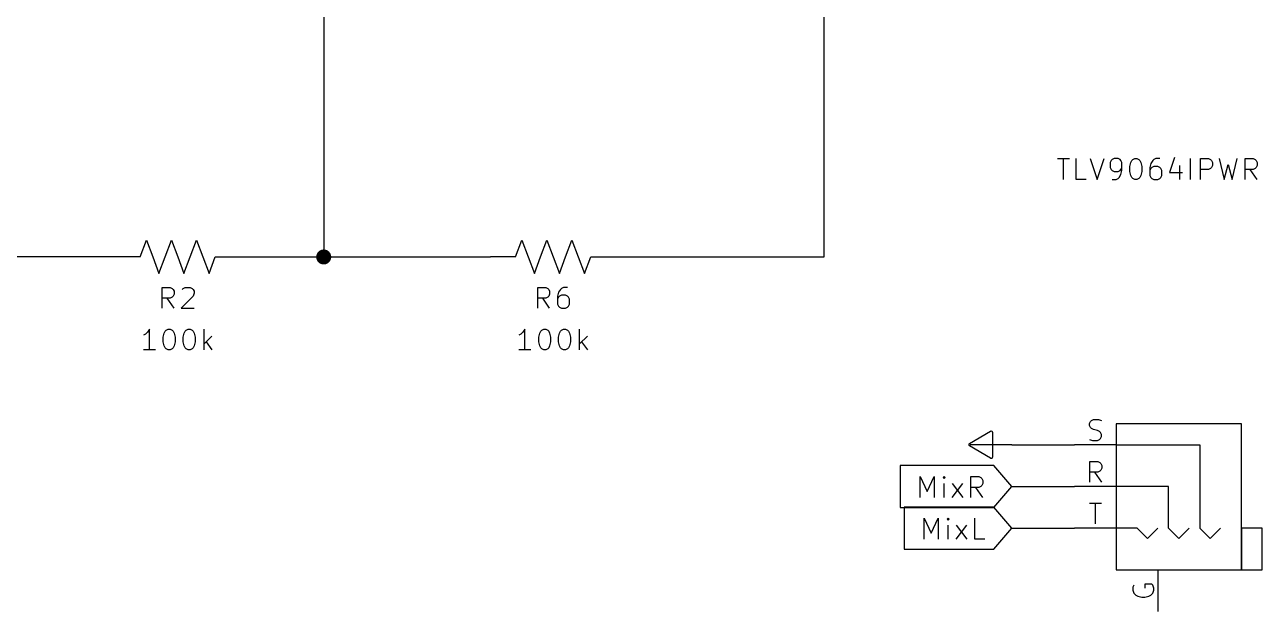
# Model space of a CAD drawing. Extents: x 0.4 to 11.3, y -7.9 to -0.4.
# Drawn here: x 3.933 to 6.9, y -4.442 to -3.043 of the extents above; entities that cross this region are included whole.
import ezdxf

# ---------------------------------------------------------------- set-up
doc = ezdxf.new("R2010")
doc.units = 0
doc.header["$MEASUREMENT"] = 0
for name, color, linetype in [('BLUE3', 171, 'CONTINUOUS'), ('CYAN2', 4, 'CONTINUOUS'), ('GREEN3', 91, 'CONTINUOUS'), ('LYELLOW', 51, 'CONTINUOUS'), ('RED2', 1, 'CONTINUOUS'), ('RED3', 11, 'CONTINUOUS')]:
    doc.layers.add(name, color=color, linetype=linetype)

msp = doc.modelspace()

# ---------------------------------------------------------------- linework, layer by layer
at = {"layer": 'BLUE3', "linetype": 'CONTINUOUS'}
for p, q in [((6.40899, -3.36395), (6.43756, -3.36395)), ((6.42328, -3.41395), (6.42328, -3.36395)), ((6.45422, -3.41395), (6.45422, -3.36395)), ((6.48756, -3.36395), (6.50422, -3.41395)), ((6.50422, -3.41395), (6.52089, -3.36395)), ((6.53756, -3.36872), (6.53518, -3.37348)), ((6.53518, -3.37348), (6.53518, -3.38538)), ((6.53994, -3.36633), (6.53756, -3.36872)), ((6.5447, -3.36395), (6.53994, -3.36633)), ((6.55423, -3.36395), (6.5447, -3.36395)), ((6.55899, -3.36633), (6.55423, -3.36395)), ((6.56137, -3.36872), (6.55899, -3.36633)), ((6.56375, -3.37348), (6.56137, -3.36872)), ((6.56375, -3.39252), (6.56375, -3.37348)), ((6.5828, -3.383), (6.58518, -3.37348)), ((6.58518, -3.37348), (6.58756, -3.36872)), ((6.58756, -3.36872), (6.58994, -3.36633)), ((6.58994, -3.36633), (6.5947, -3.36395)), ((6.5947, -3.36395), (6.59946, -3.36395)), ((6.59946, -3.36395), (6.60422, -3.36633)), ((6.60422, -3.36633), (6.60661, -3.36872)), ((6.60661, -3.36872), (6.60899, -3.37348)), ((6.60899, -3.37348), (6.61137, -3.383)), ((6.6328, -3.37586), (6.63042, -3.38538)), ((6.63756, -3.36872), (6.6328, -3.37586)), ((6.63994, -3.36633), (6.63756, -3.36872)), ((6.6447, -3.36395), (6.63994, -3.36633)), ((6.65422, -3.36395), (6.6447, -3.36395)), ((6.68994, -3.36157), (6.67804, -3.39729)), ((6.70184, -3.38062), (6.70184, -3.41395)), ((6.72803, -3.41395), (6.72803, -3.36395)), ((6.75184, -3.41395), (6.75184, -3.36395)), ((6.75184, -3.36395), (6.77089, -3.36395)), ((6.77089, -3.36395), (6.77565, -3.36633)), ((6.77565, -3.36633), (6.77804, -3.36872)), ((6.77804, -3.36872), (6.78041, -3.37348)), ((6.78041, -3.38062), (6.77804, -3.38538)), ((6.78041, -3.37348), (6.78041, -3.38062)), ((6.79708, -3.36395), (6.80899, -3.41395)), ((6.80899, -3.41395), (6.81851, -3.37824)), ((6.81851, -3.37824), (6.82804, -3.41395)), ((6.82804, -3.41395), (6.83994, -3.36395)), ((6.85898, -3.41395), (6.85898, -3.36395)), ((6.85898, -3.36395), (6.87803, -3.36395)), ((6.87803, -3.36395), (6.8828, -3.36633)), ((6.8828, -3.36633), (6.88518, -3.36872)), ((6.88518, -3.36872), (6.88756, -3.37348)), ((6.88756, -3.38062), (6.88518, -3.38538)), ((6.88756, -3.37348), (6.88756, -3.38062)), ((6.53518, -3.38538), (6.53756, -3.39015)), ((6.53756, -3.39015), (6.53994, -3.39252)), ((6.53994, -3.39252), (6.5447, -3.39491)), ((6.5447, -3.39491), (6.55423, -3.39491)), ((6.54946, -3.41395), (6.55423, -3.41157)), ((6.55423, -3.39491), (6.55899, -3.39252)), ((6.55423, -3.41157), (6.55661, -3.40919)), ((6.55661, -3.40919), (6.56137, -3.40205)), ((6.55899, -3.39252), (6.56137, -3.39015)), ((6.56137, -3.39015), (6.56375, -3.38538)), ((6.56137, -3.40205), (6.56375, -3.39252)), ((6.5828, -3.39491), (6.5828, -3.383)), ((6.58518, -3.40443), (6.5828, -3.39491)), ((6.58756, -3.40919), (6.58518, -3.40443)), ((6.58994, -3.41157), (6.58756, -3.40919)), ((6.5947, -3.41395), (6.58994, -3.41157)), ((6.60422, -3.41157), (6.59946, -3.41395)), ((6.60661, -3.40919), (6.60422, -3.41157)), ((6.60899, -3.40443), (6.60661, -3.40919)), ((6.61137, -3.39491), (6.60899, -3.40443)), ((6.61137, -3.383), (6.61137, -3.39491)), ((6.63042, -3.38538), (6.63042, -3.40443)), ((6.6328, -3.38776), (6.63042, -3.39252)), ((6.63042, -3.40443), (6.6328, -3.40919)), ((6.63518, -3.38538), (6.6328, -3.38776)), ((6.6328, -3.40919), (6.63518, -3.41157)), ((6.63994, -3.383), (6.63518, -3.38538)), ((6.63518, -3.41157), (6.63994, -3.41395)), ((6.64946, -3.383), (6.63994, -3.383)), ((6.65422, -3.38538), (6.64946, -3.383)), ((6.64946, -3.41395), (6.65422, -3.41157)), ((6.65661, -3.38776), (6.65422, -3.38538)), ((6.65422, -3.41157), (6.65661, -3.40919)), ((6.65899, -3.39252), (6.65661, -3.38776)), ((6.65661, -3.40919), (6.65899, -3.40443)), ((6.65899, -3.40443), (6.65899, -3.39252)), ((6.67804, -3.39729), (6.70898, -3.39729)), ((6.77089, -3.39015), (6.75184, -3.39015)), ((6.77565, -3.38776), (6.77089, -3.39015)), ((6.77804, -3.38538), (6.77565, -3.38776)), ((6.87803, -3.39015), (6.85898, -3.39015)), ((6.88756, -3.41395), (6.87089, -3.39015)), ((6.8828, -3.38776), (6.87803, -3.39015)), ((6.88518, -3.38538), (6.8828, -3.38776)), ((6.47804, -3.41395), (6.45422, -3.41395)), ((6.53994, -3.41395), (6.54946, -3.41395)), ((6.59946, -3.41395), (6.5947, -3.41395)), ((6.63994, -3.41395), (6.64946, -3.41395))]:
    msp.add_line(p, q, dxfattribs=at)
at = {"layer": 'CYAN2', "linetype": 'CONTINUOUS'}
for p, q in [((4.26309, -3.7228), (4.26309, -3.6728)), ((4.26309, -3.6728), (4.28214, -3.6728)), ((4.28214, -3.6728), (4.2869, -3.67519)), ((4.2869, -3.67519), (4.28928, -3.67757)), ((4.28928, -3.67757), (4.29166, -3.68233)), ((4.31071, -3.67757), (4.31309, -3.67519)), ((4.31309, -3.67519), (4.31785, -3.6728)), ((4.31785, -3.6728), (4.32976, -3.6728)), ((4.32976, -3.6728), (4.33452, -3.67519)), ((4.33452, -3.67519), (4.3369, -3.67757)), ((4.3369, -3.67757), (4.33928, -3.68233)), ((5.16309, -3.7228), (5.16309, -3.6728)), ((5.16309, -3.6728), (5.18214, -3.6728)), ((5.18214, -3.6728), (5.1869, -3.67519)), ((5.1869, -3.67519), (5.18928, -3.67757)), ((5.18928, -3.67757), (5.19166, -3.68233)), ((5.21785, -3.67757), (5.21309, -3.68471)), ((5.22024, -3.67519), (5.21785, -3.67757)), ((5.225, -3.6728), (5.22024, -3.67519)), ((5.23452, -3.6728), (5.225, -3.6728)), ((4.28214, -3.699), (4.26309, -3.699)), ((4.29166, -3.7228), (4.275, -3.699)), ((4.2869, -3.69661), (4.28214, -3.699)), ((4.28928, -3.69423), (4.2869, -3.69661)), ((4.29166, -3.68947), (4.28928, -3.69423)), ((4.29166, -3.68233), (4.29166, -3.68947)), ((4.3369, -3.69423), (4.30833, -3.7228)), ((4.33928, -3.68709), (4.3369, -3.69423)), ((4.33928, -3.68233), (4.33928, -3.68709)), ((5.18214, -3.699), (5.16309, -3.699)), ((5.19166, -3.7228), (5.175, -3.699)), ((5.1869, -3.69661), (5.18214, -3.699)), ((5.18928, -3.69423), (5.1869, -3.69661)), ((5.19166, -3.68947), (5.18928, -3.69423)), ((5.19166, -3.68233), (5.19166, -3.68947)), ((5.21309, -3.68471), (5.21071, -3.69423)), ((5.21071, -3.69423), (5.21071, -3.71328)), ((5.21309, -3.69661), (5.21071, -3.70137)), ((5.21547, -3.69423), (5.21309, -3.69661)), ((5.22024, -3.69185), (5.21547, -3.69423)), ((5.22976, -3.69185), (5.22024, -3.69185)), ((5.23452, -3.69423), (5.22976, -3.69185)), ((5.2369, -3.69661), (5.23452, -3.69423)), ((5.23928, -3.70137), (5.2369, -3.69661)), ((5.23928, -3.71328), (5.23928, -3.70137)), ((4.30833, -3.7228), (4.33928, -3.7228)), ((5.21071, -3.71328), (5.21309, -3.71804)), ((5.21309, -3.71804), (5.21547, -3.72043)), ((5.21547, -3.72043), (5.22024, -3.7228)), ((5.22024, -3.7228), (5.22976, -3.7228)), ((5.22976, -3.7228), (5.23452, -3.72043)), ((5.23452, -3.72043), (5.2369, -3.71804)), ((5.2369, -3.71804), (5.23928, -3.71328)), ((4.22262, -3.78471), (4.21786, -3.78709)), ((4.22738, -3.77995), (4.22262, -3.78471)), ((4.23214, -3.7728), (4.22738, -3.77995)), ((4.23214, -3.8228), (4.23214, -3.7728)), ((4.26548, -3.79185), (4.26785, -3.78233)), ((4.26548, -3.80376), (4.26548, -3.79185)), ((4.26785, -3.78233), (4.27024, -3.77757)), ((4.27024, -3.77757), (4.27262, -3.77519)), ((4.27262, -3.77519), (4.27738, -3.7728)), ((4.27738, -3.7728), (4.28214, -3.7728)), ((4.28214, -3.7728), (4.2869, -3.77519)), ((4.2869, -3.77519), (4.28928, -3.77757)), ((4.28928, -3.77757), (4.29167, -3.78233)), ((4.29167, -3.78233), (4.29405, -3.79185)), ((4.29405, -3.79185), (4.29405, -3.80376)), ((4.31309, -3.79185), (4.31547, -3.78233)), ((4.31309, -3.80376), (4.31309, -3.79185)), ((4.31547, -3.78233), (4.31785, -3.77757)), ((4.31785, -3.77757), (4.32024, -3.77519)), ((4.32024, -3.77519), (4.325, -3.7728)), ((4.325, -3.7728), (4.32976, -3.7728)), ((4.32976, -3.7728), (4.33452, -3.77519)), ((4.33452, -3.77519), (4.3369, -3.77757)), ((4.3369, -3.77757), (4.33928, -3.78233)), ((4.33928, -3.78233), (4.34167, -3.79185)), ((4.34167, -3.79185), (4.34167, -3.80376)), ((4.36309, -3.8228), (4.36309, -3.7728)), ((4.38214, -3.78947), (4.36309, -3.80852)), ((5.12262, -3.78471), (5.11786, -3.78709)), ((5.12738, -3.77995), (5.12262, -3.78471)), ((5.13214, -3.7728), (5.12738, -3.77995)), ((5.13214, -3.8228), (5.13214, -3.7728)), ((5.16548, -3.79185), (5.16785, -3.78233)), ((5.16548, -3.80376), (5.16548, -3.79185)), ((5.16785, -3.78233), (5.17024, -3.77757)), ((5.17024, -3.77757), (5.17262, -3.77519)), ((5.17262, -3.77519), (5.17738, -3.7728)), ((5.17738, -3.7728), (5.18214, -3.7728)), ((5.18214, -3.7728), (5.1869, -3.77519)), ((5.1869, -3.77519), (5.18928, -3.77757)), ((5.18928, -3.77757), (5.19167, -3.78233)), ((5.19167, -3.78233), (5.19405, -3.79185)), ((5.19405, -3.79185), (5.19405, -3.80376)), ((5.21309, -3.79185), (5.21547, -3.78233)), ((5.21309, -3.80376), (5.21309, -3.79185)), ((5.21547, -3.78233), (5.21785, -3.77757)), ((5.21785, -3.77757), (5.22024, -3.77519)), ((5.22024, -3.77519), (5.225, -3.7728)), ((5.225, -3.7728), (5.22976, -3.7728)), ((5.22976, -3.7728), (5.23452, -3.77519)), ((5.23452, -3.77519), (5.2369, -3.77757)), ((5.2369, -3.77757), (5.23928, -3.78233)), ((5.23928, -3.78233), (5.24167, -3.79185)), ((5.24167, -3.79185), (5.24167, -3.80376)), ((5.26309, -3.8228), (5.26309, -3.7728)), ((5.28214, -3.78947), (5.26309, -3.80852)), ((4.24643, -3.8228), (4.21786, -3.8228)), ((4.26785, -3.81328), (4.26548, -3.80376)), ((4.27024, -3.81804), (4.26785, -3.81328)), ((4.27262, -3.82043), (4.27024, -3.81804)), ((4.27738, -3.8228), (4.27262, -3.82043)), ((4.28214, -3.8228), (4.27738, -3.8228)), ((4.2869, -3.82043), (4.28214, -3.8228)), ((4.28928, -3.81804), (4.2869, -3.82043)), ((4.29167, -3.81328), (4.28928, -3.81804)), ((4.29405, -3.80376), (4.29167, -3.81328)), ((4.31547, -3.81328), (4.31309, -3.80376)), ((4.31785, -3.81804), (4.31547, -3.81328)), ((4.32024, -3.82043), (4.31785, -3.81804)), ((4.325, -3.8228), (4.32024, -3.82043)), ((4.32976, -3.8228), (4.325, -3.8228)), ((4.33452, -3.82043), (4.32976, -3.8228)), ((4.3369, -3.81804), (4.33452, -3.82043)), ((4.33928, -3.81328), (4.3369, -3.81804)), ((4.34167, -3.80376), (4.33928, -3.81328)), ((4.36785, -3.80376), (4.38214, -3.8228)), ((5.14643, -3.8228), (5.11786, -3.8228)), ((5.16785, -3.81328), (5.16548, -3.80376)), ((5.17024, -3.81804), (5.16785, -3.81328)), ((5.17262, -3.82043), (5.17024, -3.81804)), ((5.17738, -3.8228), (5.17262, -3.82043)), ((5.18214, -3.8228), (5.17738, -3.8228)), ((5.1869, -3.82043), (5.18214, -3.8228)), ((5.18928, -3.81804), (5.1869, -3.82043)), ((5.19167, -3.81328), (5.18928, -3.81804)), ((5.19405, -3.80376), (5.19167, -3.81328)), ((5.21547, -3.81328), (5.21309, -3.80376)), ((5.21785, -3.81804), (5.21547, -3.81328)), ((5.22024, -3.82043), (5.21785, -3.81804)), ((5.225, -3.8228), (5.22024, -3.82043)), ((5.22976, -3.8228), (5.225, -3.8228)), ((5.23452, -3.82043), (5.22976, -3.8228)), ((5.2369, -3.81804), (5.23452, -3.82043)), ((5.23928, -3.81328), (5.2369, -3.81804)), ((5.24167, -3.80376), (5.23928, -3.81328)), ((5.26785, -3.80376), (5.28214, -3.8228))]:
    msp.add_line(p, q, dxfattribs=at)
at = {"layer": 'GREEN3', "linetype": 'CONTINUOUS'}
for p, q in [((5.85, -3.6), (5.85, -2.1)), ((4.65, -2.2), (4.65, -3.6)), ((4.15, -3.6), (3.85, -3.6)), ((4.45, -3.6), (4.65, -3.6)), ((4.65, -3.6), (5.05, -3.6)), ((5.35, -3.6), (5.85, -3.6)), ((6.3, -4.05), (6.45, -4.05)), ((6.3, -4.15), (6.45, -4.15)), ((6.3, -4.25), (6.45, -4.25))]:
    msp.add_line(p, q, dxfattribs=at)
at = {"layer": 'GREEN3', "const_width": 0.018}
msp.add_lwpolyline([(4.641, -3.6, 1), (4.659, -3.6, 1)], format="xyb", close=True, dxfattribs=at)
at = {"layer": 'LYELLOW', "linetype": 'CONTINUOUS'}
for p, q in [((6.55, -4), (6.55, -4.35)), ((6.85, -4), (6.55, -4)), ((6.85, -4.35), (6.85, -4)), ((6.55, -4.35), (6.85, -4.35))]:
    msp.add_line(p, q, dxfattribs=at)
at = {"layer": 'RED2', "linetype": 'CONTINUOUS'}
for p, q in [((4.21, -3.6), (4.225, -3.56)), ((4.225, -3.56), (4.24, -3.6)), ((4.27, -3.6), (4.285, -3.56)), ((4.285, -3.56), (4.3, -3.6)), ((4.33, -3.6), (4.345, -3.56)), ((4.345, -3.56), (4.36, -3.6)), ((5.11, -3.6), (5.125, -3.56)), ((5.125, -3.56), (5.14, -3.6)), ((5.17, -3.6), (5.185, -3.56)), ((5.185, -3.56), (5.2, -3.6)), ((5.23, -3.6), (5.245, -3.56)), ((5.245, -3.56), (5.26, -3.6)), ((4.2, -3.6), (4.15, -3.6)), ((4.21, -3.6), (4.2, -3.6)), ((4.24, -3.6), (4.255, -3.64)), ((4.255, -3.64), (4.27, -3.6)), ((4.3, -3.6), (4.315, -3.64)), ((4.315, -3.64), (4.33, -3.6)), ((4.36, -3.6), (4.375, -3.64)), ((4.375, -3.64), (4.39, -3.6)), ((4.39, -3.6), (4.4, -3.6)), ((4.4, -3.6), (4.45, -3.6)), ((5.1, -3.6), (5.05, -3.6)), ((5.11, -3.6), (5.1, -3.6)), ((5.14, -3.6), (5.155, -3.64)), ((5.155, -3.64), (5.17, -3.6)), ((5.2, -3.6), (5.215, -3.64)), ((5.215, -3.64), (5.23, -3.6)), ((5.26, -3.6), (5.275, -3.64)), ((5.275, -3.64), (5.29, -3.6)), ((5.29, -3.6), (5.3, -3.6)), ((5.3, -3.6), (5.35, -3.6)), ((6.55, -4), (6.55, -4.35)), ((6.85, -4), (6.55, -4)), ((6.85, -4.35), (6.85, -4)), ((6.19846, -4.04743), (6.24846, -4.01743)), ((6.24846, -4.01743), (6.24849, -4.01741)), ((6.24849, -4.01741), (6.2485, -4.0174)), ((6.2485, -4.0174), (6.24853, -4.01739)), ((6.24853, -4.01739), (6.24943, -4.01706)), ((6.24943, -4.01706), (6.24998, -4.01714)), ((6.24998, -4.01714), (6.25052, -4.01705)), ((6.25052, -4.01705), (6.25095, -4.0173)), ((6.25095, -4.0173), (6.25146, -4.01738)), ((6.25146, -4.01738), (6.25181, -4.01779)), ((6.25181, -4.01779), (6.2523, -4.01807)), ((6.2523, -4.01807), (6.25247, -4.01855)), ((6.25247, -4.01855), (6.2528, -4.01893)), ((6.2528, -4.01893), (6.25281, -4.01948)), ((6.25281, -4.01948), (6.253, -4.02)), ((6.253, -4.02), (6.253, -4.08)), ((6.197, -4.04995), (6.19717, -4.0495)), ((6.19719, -4.0505), (6.197, -4.04995)), ((6.19716, -4.04902), (6.19753, -4.04856)), ((6.19717, -4.0495), (6.19716, -4.04902)), ((6.1972, -4.05107), (6.19719, -4.0505)), ((6.19751, -4.05143), (6.1972, -4.05107)), ((6.19767, -4.05189), (6.19751, -4.05143)), ((6.19753, -4.04856), (6.19774, -4.04804)), ((6.19846, -4.05257), (6.19767, -4.05189)), ((6.19774, -4.04804), (6.19815, -4.0478)), ((6.19815, -4.0478), (6.19846, -4.04743)), ((6.24846, -4.08257), (6.19846, -4.05257)), ((6.3, -4.05), (6.2, -4.05)), ((6.55, -4.05), (6.45, -4.05)), ((6.55, -4.05), (6.75, -4.05)), ((6.75, -4.05), (6.75, -4.25)), ((6.24901, -4.08268), (6.24846, -4.08257)), ((6.24948, -4.08295), (6.24901, -4.08268)), ((6.24996, -4.08287), (6.24948, -4.08295)), ((6.25047, -4.08296), (6.24996, -4.08287)), ((6.25096, -4.08269), (6.25047, -4.08296)), ((6.2515, -4.0826), (6.25096, -4.08269)), ((6.25182, -4.08221), (6.2515, -4.0826)), ((6.25227, -4.08196), (6.25182, -4.08221)), ((6.25246, -4.08145), (6.25227, -4.08196)), ((6.25282, -4.08103), (6.25246, -4.08145)), ((6.25298, -4.08009), (6.25282, -4.08103)), ((6.253, -4.08005), (6.25298, -4.08009)), ((6.253, -4.08), (6.25299, -4.08003)), ((6.25299, -4.08003), (6.253, -4.08005)), ((6.25625, -4.09998), (6.0323, -4.09998)), ((6.0323, -4.09998), (6.0323, -4.15)), ((6.3, -4.15), (6.25625, -4.09998)), ((6.0323, -4.15), (6.0323, -4.20002)), ((6.08011, -4.17638), (6.08011, -4.12638)), ((6.08011, -4.12638), (6.09678, -4.16209)), ((6.09678, -4.16209), (6.11344, -4.12638)), ((6.11344, -4.12638), (6.11344, -4.17638)), ((6.13725, -4.12638), (6.13487, -4.12876)), ((6.13487, -4.12876), (6.13725, -4.13114)), ((6.13963, -4.12876), (6.13725, -4.12638)), ((6.13725, -4.12638), (6.13725, -4.13114)), ((6.13725, -4.13114), (6.13963, -4.12876)), ((6.13725, -4.17638), (6.13725, -4.14305)), ((6.1563, -4.17638), (6.18249, -4.14305)), ((6.1563, -4.14305), (6.18249, -4.17638)), ((6.20154, -4.17638), (6.20154, -4.12638)), ((6.20154, -4.12638), (6.22059, -4.12638)), ((6.22059, -4.15257), (6.20154, -4.15257)), ((6.23011, -4.17638), (6.21344, -4.15257)), ((6.22059, -4.12638), (6.22535, -4.12876)), ((6.22535, -4.15019), (6.22059, -4.15257)), ((6.22535, -4.12876), (6.22773, -4.13114)), ((6.22773, -4.14781), (6.22535, -4.15019)), ((6.22773, -4.13114), (6.23011, -4.1359)), ((6.23011, -4.14305), (6.22773, -4.14781)), ((6.23011, -4.1359), (6.23011, -4.14305)), ((6.25625, -4.20002), (6.3, -4.15)), ((6.55, -4.15), (6.45, -4.15)), ((6.675, -4.15), (6.55, -4.15)), ((6.675, -4.25), (6.675, -4.15)), ((6.0323, -4.20002), (6.25625, -4.20002)), ((6.25625, -4.19998), (6.04182, -4.19998)), ((6.04182, -4.19998), (6.04182, -4.25)), ((6.3, -4.25), (6.25625, -4.19998)), ((6.08963, -4.27638), (6.08963, -4.22638)), ((6.08963, -4.22638), (6.1063, -4.26209)), ((6.1063, -4.26209), (6.12297, -4.22638)), ((6.12297, -4.22638), (6.12297, -4.27638)), ((6.14678, -4.22638), (6.1444, -4.22876)), ((6.1444, -4.22876), (6.14678, -4.23114)), ((6.14916, -4.22876), (6.14678, -4.22638)), ((6.14678, -4.22638), (6.14678, -4.23114)), ((6.14678, -4.23114), (6.14916, -4.22876)), ((6.21106, -4.27638), (6.21106, -4.22638)), ((6.04182, -4.25), (6.04182, -4.30002)), ((6.14678, -4.27638), (6.14678, -4.24305)), ((6.16583, -4.27638), (6.19202, -4.24305)), ((6.16583, -4.24305), (6.19202, -4.27638)), ((6.25625, -4.30002), (6.3, -4.25)), ((6.55, -4.25), (6.45, -4.25)), ((6.6, -4.25), (6.55, -4.25)), ((6.625, -4.275), (6.6, -4.25)), ((6.65, -4.25), (6.625, -4.275)), ((6.7, -4.275), (6.675, -4.25)), ((6.725, -4.25), (6.7, -4.275)), ((6.75, -4.25), (6.775, -4.275)), ((6.775, -4.275), (6.8, -4.25)), ((6.85, -4.25), (6.85, -4.35)), ((6.9, -4.25), (6.85, -4.25)), ((6.9, -4.35), (6.9, -4.25)), ((6.04182, -4.30002), (6.25625, -4.30002)), ((6.23487, -4.27638), (6.21106, -4.27638)), ((6.55, -4.35), (6.85, -4.35)), ((6.65, -4.35), (6.65, -4.45)), ((6.85, -4.35), (6.9, -4.35))]:
    msp.add_line(p, q, dxfattribs=at)
at = {"layer": 'RED3', "linetype": 'CONTINUOUS'}
for p, q in [((6.48572, -3.9994), (6.48809, -3.99464)), ((6.48572, -4.00417), (6.48572, -3.9994)), ((6.48809, -4.00893), (6.48572, -4.00417)), ((6.48809, -3.99464), (6.49048, -3.99226)), ((6.49048, -3.99226), (6.49524, -3.98988)), ((6.49524, -3.98988), (6.50714, -3.98988)), ((6.50714, -3.98988), (6.51429, -3.99226)), ((6.49048, -4.01131), (6.48809, -4.00893)), ((6.49524, -4.01369), (6.49048, -4.01131)), ((6.50476, -4.01607), (6.49524, -4.01369)), ((6.50952, -4.01845), (6.50476, -4.01607)), ((6.51191, -4.02083), (6.50952, -4.01845)), ((6.51429, -4.02559), (6.51191, -4.02083)), ((6.51191, -4.03512), (6.51429, -4.03035)), ((6.51429, -4.03035), (6.51429, -4.02559)), ((6.48572, -4.0375), (6.49286, -4.03988)), ((6.49286, -4.03988), (6.50476, -4.03988)), ((6.50476, -4.03988), (6.50952, -4.0375)), ((6.50952, -4.0375), (6.51191, -4.03512)), ((6.4869, -4.13988), (6.4869, -4.08988)), ((6.4869, -4.08988), (6.50595, -4.08988)), ((6.50595, -4.08988), (6.51071, -4.09226)), ((6.51071, -4.09226), (6.51309, -4.09464)), ((6.50595, -4.11607), (6.4869, -4.11607)), ((6.51547, -4.13988), (6.49881, -4.11607)), ((6.51071, -4.11369), (6.50595, -4.11607)), ((6.51309, -4.11131), (6.51071, -4.11369)), ((6.51309, -4.09464), (6.51547, -4.0994)), ((6.51547, -4.10655), (6.51309, -4.11131)), ((6.51547, -4.0994), (6.51547, -4.10655)), ((6.48571, -4.18988), (6.51428, -4.18988)), ((6.5, -4.23988), (6.5, -4.18988)), ((6.59226, -4.3869), (6.58988, -4.39167)), ((6.63512, -4.38452), (6.61845, -4.38452)), ((6.61845, -4.38452), (6.61845, -4.39405)), ((6.6375, -4.3869), (6.63512, -4.38452)), ((6.63988, -4.39405), (6.6375, -4.3869)), ((6.58988, -4.39167), (6.58988, -4.39881)), ((6.58988, -4.39881), (6.59226, -4.40595)), ((6.59226, -4.40595), (6.59702, -4.41071)), ((6.59702, -4.41071), (6.60178, -4.41309)), ((6.60178, -4.41309), (6.61131, -4.41547)), ((6.61131, -4.41547), (6.61845, -4.41547)), ((6.61845, -4.41547), (6.62797, -4.41309)), ((6.62797, -4.41309), (6.63274, -4.41071)), ((6.63274, -4.41071), (6.6375, -4.40595)), ((6.6375, -4.40595), (6.63988, -4.39881)), ((6.63988, -4.39881), (6.63988, -4.39405))]:
    msp.add_line(p, q, dxfattribs=at)

doc.saveas('drawing.dxf')
